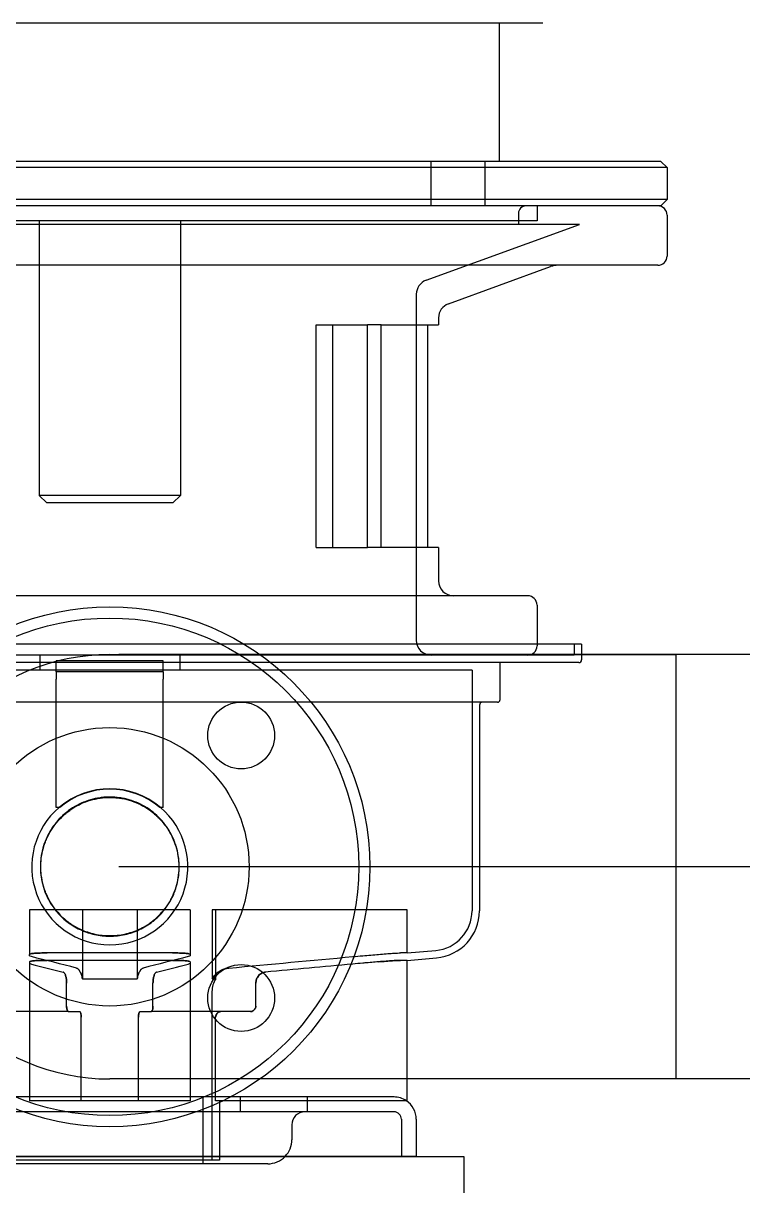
# Model space of a CAD drawing. Extents: x -32000 to 416743, y -254124 to 144214.
# Drawn here: x 255771.7 to 255965.4, y 74421.9 to 74735 of the extents above; entities that cross this region are included whole.
import ezdxf

# ---------------------------------------------------------------- set-up
doc = ezdxf.new("R2010")
doc.units = 0
doc.header["$LTSCALE"] = 10
doc.layers.add('XFM1Q40$0$COL', color=1, linetype='Continuous')
doc.layers.add('XFM1Q40$0$M-EQPM-MAU', color=22, linetype='Continuous')

# ---------------------------------------------------------------- blocks, each defined once
blk = doc.blocks.new('XFM1Q40$0$A$C6DF15AF1')
at = {"layer": 'XFM1Q40$0$M-EQPM-MAU', "extrusion": (-1.22465e-16, -1, 0)}
for p, q in [((13620.472, -13833.019, 3.078), (13620.472, -13803.019, 3.078)), ((13621.333, -13833.019, 3.078), (13621.333, -13803.019, 3.078)), ((13618.702, -13832.769, 3.078), (13618.702, -13803.269, 3.078)), ((13620.302, -13832.849, 3.078), (13620.302, -13803.188, 3.078)), ((13621.502, -13832.849, 3.078), (13621.502, -13803.188, 3.078)), ((13608.002, -13830.644, 3.078), (13608.002, -13805.394, 3.078)), ((13608.202, -13830.519, 3.078), (13608.202, -13805.519, 3.078)), ((13608.502, -13830.719, 3.078), (13608.502, -13805.319, 3.078)), ((13619.802, -13830.665, 3.078), (13619.802, -13805.373, 3.078)), ((13619.902, -13829.519, 3.078), (13619.902, -13806.519, 3.078)), ((13625.222, -13829.678, 3.078), (13625.222, -13806.36, 3.078)), ((13609.802, -13829.269, 3.078), (13609.802, -13806.769, 3.078)), ((13606.932, -13828.459, 3.078), (13606.932, -13807.579, 3.078)), ((13607.802, -13827.769, 3.078), (13607.802, -13808.269, 3.078)), ((13594.702, -13826.269, 3.078), (13594.702, -13809.769, 3.078)), ((13595.902, -13825.669, 3.078), (13595.902, -13810.369, 3.078)), ((13596.302, -13815.868, 3.078), (13596.302, -13810.677, 3.078)), ((13594.502, -13822.269, 3.078), (13594.502, -13813.769, 3.078)), ((13598.602, -13815.859, 3.078), (13598.602, -13814.228, 3.078)), ((13594.602, -13820.969, 3.078), (13594.602, -13815.069, 3.078)), ((13596.302, -13815.859, 3.078), (13596.202, -13815.859, 3.078)), ((13596.202, -13816.178, 3.078), (13596.202, -13815.859, 3.078)), ((13599.943, -13815.859, 3.078), (13596.302, -13815.859, 3.078)), ((13596.302, -13820.169, 3.078), (13596.302, -13815.868, 3.078)), ((13598.602, -13816.907, 3.078), (13598.602, -13815.859, 3.078)), ((13601.342, -13815.859, 3.078), (13600.143, -13815.859, 3.078)), ((13601.342, -13816.332, 3.078), (13601.342, -13815.859, 3.078)), ((13596.202, -13816.332, 3.078), (13596.202, -13816.178, 3.078)), ((13608.202, -13816.135, 3.078), (13607.802, -13816.135, 3.078)), ((13612.302, -13816.32, 3.078), (13612.504, -13816.119, 3.078)), ((13612.504, -13819.919, 3.078), (13612.504, -13816.119, 3.078)), ((13619.902, -13816.119, 3.078), (13612.504, -13816.119, 3.078)), ((13596.202, -13819.705, 3.078), (13596.202, -13816.332, 3.078)), ((13599.982, -13819.705, 3.078), (13599.982, -13816.332, 3.078)), ((13600.183, -13819.705, 3.078), (13600.183, -13816.332, 3.078)), ((13601.342, -13819.705, 3.078), (13601.342, -13816.332, 3.078)), ((13612.302, -13819.717, 3.078), (13612.302, -13816.32, 3.078)), ((13598.752, -13816.856, 3.078), (13599.366, -13816.856, 3.078)), ((13604.102, -13816.674, 3.078), (13604.102, -13816.579, 3.078)), ((13604.102, -13816.579, 3.078), (13607.552, -13816.579, 3.078)), ((13607.752, -13816.579, 3.078), (13607.552, -13816.579, 3.078)), ((13607.752, -13819.459, 3.078), (13607.752, -13816.579, 3.078)), ((13607.752, -13816.579, 3.078), (13608.002, -13816.579, 3.078)), ((13608.052, -13819.459, 3.078), (13608.052, -13816.579, 3.078)), ((13598.602, -13816.907, 3.078), (13598.602, -13817.199, 3.078)), ((13596.202, -13817.25, 3.078), (13598.452, -13817.25, 3.078)), ((13599.483, -13817.285, 3.078), (13599.483, -13818.753, 3.078)), ((13601.342, -13817.285, 3.078), (13599.483, -13817.285, 3.078)), ((13601.342, -13818.753, 3.078), (13599.483, -13818.753, 3.078)), ((13596.202, -13818.787, 3.078), (13598.452, -13818.787, 3.078)), ((13598.602, -13818.839, 3.078), (13598.602, -13819.13, 3.078)), ((13598.602, -13820.179, 3.078), (13598.602, -13819.13, 3.078)), ((13598.752, -13819.181, 3.078), (13599.366, -13819.181, 3.078)), ((13604.102, -13819.459, 3.078), (13604.102, -13819.364, 3.078)), ((13604.102, -13819.459, 3.078), (13607.552, -13819.459, 3.078)), ((13607.752, -13819.459, 3.078), (13607.552, -13819.459, 3.078)), ((13607.752, -13819.459, 3.078), (13608.002, -13819.459, 3.078)), ((13596.202, -13819.859, 3.078), (13596.202, -13819.705, 3.078)), ((13596.202, -13820.179, 3.078), (13596.202, -13819.859, 3.078)), ((13601.342, -13820.179, 3.078), (13601.342, -13819.705, 3.078)), ((13608.202, -13819.903, 3.078), (13607.802, -13819.903, 3.078)), ((13612.302, -13819.717, 3.078), (13612.504, -13819.919, 3.078)), ((13619.902, -13819.919, 3.078), (13612.504, -13819.919, 3.078)), ((13596.302, -13820.179, 3.078), (13596.202, -13820.179, 3.078)), ((13596.302, -13825.36, 3.078), (13596.302, -13820.169, 3.078)), ((13599.943, -13820.179, 3.078), (13596.302, -13820.179, 3.078)), ((13598.602, -13821.809, 3.078), (13598.602, -13820.179, 3.078)), ((13601.342, -13820.179, 3.078), (13600.143, -13820.179, 3.078)), ((13596.302, -13820.519, 3.078), (13594.502, -13820.519, 3.078)), ((13599.141, -13820.769, 3.078), (13594.602, -13820.769, 3.078)), ((13596.202, -13824.558, 3.078), (13596.202, -13820.867, 3.078)), ((13596.202, -13820.867, 3.078), (13596.302, -13820.867, 3.078)), ((13596.302, -13820.867, 3.078), (13598.452, -13820.867, 3.078)), ((13601.342, -13820.772, 3.078), (13599.483, -13820.772, 3.078)), ((13599.483, -13820.772, 3.078), (13599.483, -13820.869, 3.078)), ((13599.483, -13820.869, 3.078), (13601.342, -13820.869, 3.078)), ((13601.342, -13824.558, 3.078), (13601.342, -13820.772, 3.078)), ((13596.202, -13820.969, 3.078), (13594.602, -13820.969, 3.078)), ((13595.902, -13821.538, 3.078), (13596.302, -13821.538, 3.078)), ((13598.752, -13821.95, 3.078), (13599.366, -13821.95, 3.078)), ((13595.552, -13822.919, 3.078), (13595.152, -13822.919, 3.078)), ((13595.902, -13823.338, 3.078), (13596.302, -13823.338, 3.078)), ((13611.102, -13823.573, 3.078), (13611.102, -13824.954, 3.078)), ((13611.102, -13823.573, 3.078), (13617.102, -13823.573, 3.078)), ((13617.102, -13823.573, 3.078), (13617.102, -13824.954, 3.078)), ((13611.102, -13824.025, 3.078), (13617.102, -13824.025, 3.078)), ((13596.202, -13824.831, 3.078), (13596.202, -13824.558, 3.078)), ((13601.342, -13824.831, 3.078), (13601.342, -13824.558, 3.078)), ((13596.202, -13825.255, 3.078), (13596.202, -13824.831, 3.078)), ((13601.342, -13825.255, 3.078), (13601.342, -13824.831, 3.078)), ((13611.102, -13824.954, 3.078), (13617.102, -13824.954, 3.078)), ((13611.102, -13825.321, 3.078), (13611.102, -13824.954, 3.078)), ((13617.102, -13825.321, 3.078), (13617.102, -13824.954, 3.078)), ((13596.202, -13825.785, 3.078), (13596.202, -13825.255, 3.078)), ((13601.342, -13825.841, 3.078), (13601.342, -13825.255, 3.078)), ((13611.102, -13826.869, 3.078), (13611.102, -13825.321, 3.078)), ((13611.102, -13825.321, 3.078), (13617.102, -13825.321, 3.078)), ((13617.102, -13825.321, 3.078), (13617.102, -13826.869, 3.078)), ((13596.302, -13825.669, 3.078), (13596.302, -13825.36, 3.078)), ((13595.702, -13825.869, 3.078), (13594.702, -13825.869, 3.078)), ((13596.202, -13825.841, 3.078), (13596.202, -13825.785, 3.078)), ((13596.202, -13826.021, 3.078), (13596.202, -13825.841, 3.078)), ((13599.982, -13826.021, 3.078), (13599.982, -13825.841, 3.078)), ((13600.183, -13826.021, 3.078), (13600.183, -13825.841, 3.078)), ((13601.342, -13826.021, 3.078), (13601.342, -13825.841, 3.078)), ((13595.702, -13826.269, 3.078), (13594.702, -13826.269, 3.078)), ((13596.202, -13826.021, 3.078), (13599.982, -13826.021, 3.078)), ((13599.982, -13826.021, 3.078), (13600.051, -13826.809, 3.078)), ((13600.183, -13826.021, 3.078), (13601.342, -13826.021, 3.078)), ((13600.183, -13826.021, 3.078), (13600.25, -13826.792, 3.078)), ((13617.922, -13826.269, 3.078), (13608.602, -13826.269, 3.078)), ((13617.102, -13826.569, 3.078), (13611.102, -13826.569, 3.078)), ((13618.298, -13826.532, 3.078), (13619.802, -13830.665, 3.078)), ((13611.102, -13826.869, 3.078), (13610.202, -13826.869, 3.078)), ((13617.289, -13826.869, 3.078), (13617.102, -13826.869, 3.078)), ((13621.502, -13826.663, 3.078), (13620.302, -13826.663, 3.078)), ((13617.665, -13827.132, 3.078), (13618.666, -13829.882, 3.078)), ((13607.802, -13827.769, 3.078), (13601.316, -13827.769, 3.078)), ((13606.857, -13827.969, 3.078), (13601.316, -13827.969, 3.078)), ((13621.502, -13828.113, 3.078), (13620.302, -13828.113, 3.078)), ((13608.002, -13828.519, 3.078), (13606.992, -13828.519, 3.078)), ((13625.222, -13828.499, 3.078), (13621.502, -13828.499, 3.078)), ((13620.102, -13829.019, 3.078), (13619.802, -13829.019, 3.078)), ((13608.502, -13829.519, 3.078), (13608.452, -13829.519, 3.078)), ((13609.552, -13829.519, 3.078), (13608.502, -13829.519, 3.078)), ((13620.302, -13829.519, 3.078), (13619.902, -13829.519, 3.078)), ((13608.502, -13830.519, 3.078), (13608.202, -13830.519, 3.078)), ((13608.502, -13830.719, 3.078), (13608.077, -13830.719, 3.078)), ((13620.052, -13833.019, 3.078), (13618.952, -13833.019, 3.078)), ((13620.302, -13832.849, 3.078), (13620.472, -13833.019, 3.078)), ((13621.333, -13833.019, 3.078), (13620.472, -13833.019, 3.078)), ((13621.502, -13832.849, 3.078), (13621.333, -13833.019, 3.078))]:
    blk.add_line(p, q, dxfattribs=at)
at = {"layer": 'XFM1Q40$0$M-EQPM-MAU'}
for p, q in [((13596.787, -13833.259, 3.078), (13596.787, -13818.019, 3.078)), ((13608.217, -13818.019, 3.078), (13608.217, -13833.259, 3.078)), ((13596.787, -13917.304, 3.078), (13596.787, -13818.259, 3.078)), ((13602.502, -13917.304, 3.078), (13602.502, -13818.259, 3.078)), ((13608.217, -13917.304, 3.078), (13608.217, -13818.259, 3.078)), ((13608.217, -13833.259, 3.078), (13596.787, -13833.259, 3.078))]:
    blk.add_line(p, q, dxfattribs=at)
at = {"layer": 'XFM1Q40$0$M-EQPM-MAU', "elevation": 3.078}
blk.add_lwpolyline([(13593.102, -13808.494), (13594.702, -13808.494), (13594.702, -13827.544), (13593.102, -13827.544)], close=True, dxfattribs=at)
at = {"layer": 'XFM1Q40$0$M-EQPM-MAU'}
for centre, radius in [((13602.502, -13818.019, 3.078), 7), ((13602.502, -13818.019, 3.078), 6.7), ((13602.502, -13818.019, 3.078), 3.75), ((13598.967, -13821.554, 3.078), 0.9), ((13606.038, -13821.554, 3.078), 0.9)]:
    blk.add_circle(centre, radius, dxfattribs=at)
for centre, radius, start, end in [((13602.502, -13818.019, 3.078), 5.715, 0, 180), ((13602.502, -13818.019, 3.078), 2.101, 40.3896, 319.6104), ((13602.502, -13818.019, 3.078), 2.101, 319.6104, 40.3896), ((13602.502, -13818.019, 3.078), 2.09, 319.9493, 40.0507), ((13599.141, -13821.404, 3.078), 0.635, 57.4072, 90), ((13595.152, -13822.269, 3.078), 0.65, 180, 226.1869), ((13595.152, -13822.269, 3.078), 0.65, 226.1869, 270), ((13595.552, -13823.269, 3.078), 0.35, 0, 90), ((13595.702, -13825.669, 3.078), 0.2, 270, 0), ((13595.702, -13825.669, 3.078), 0.6, 326.4427, 0), ((13595.702, -13825.669, 3.078), 0.6, 270, 326.4427), ((13608.602, -13826.669, 3.078), 0.4, 90, 180), ((13617.922, -13826.669, 3.078), 0.4, 20, 90), ((13601.316, -13826.699, 3.078), 1.27, 185, 270), ((13601.316, -13826.699, 3.078), 1.07, 185, 270), ((13610.202, -13827.269, 3.078), 0.4, 90, 180), ((13617.289, -13827.269, 3.078), 0.4, 20, 90), ((13606.857, -13828.044, 3.078), 0.075, 0, 90), ((13606.992, -13828.459, 3.078), 0.06, 180, 270), ((13620.102, -13829.219, 3.078), 0.2, 0, 90), ((13608.452, -13829.269, 3.078), 0.25, 180, 270), ((13609.552, -13829.269, 3.078), 0.25, 270, 0), ((13618.102, -13830.087, 3.078), 0.6, 0, 20), ((13608.077, -13830.644, 3.078), 0.075, 180, 270), ((13618.952, -13832.769, 3.078), 0.25, 180, 270), ((13620.052, -13832.769, 3.078), 0.25, 270, 0)]:
    blk.add_arc(centre, radius, start, end, dxfattribs=at)
for points in [[(13599.883, -13815.907, 3.078), (13599.81, -13816.192, 3.078), (13599.737, -13816.477, 3.078), (13599.665, -13816.762, 3.078)], [(13599.774, -13817.12, 3.078), (13599.877, -13816.716, 3.078), (13599.98, -13816.311, 3.078), (13600.084, -13815.907, 3.078)], [(13599.907, -13815.859, 3.078), (13599.899, -13815.859, 3.078), (13599.891, -13815.875, 3.078), (13599.883, -13815.907, 3.078)], [(13600.084, -13815.907, 3.078), (13600.092, -13815.875, 3.078), (13600.1, -13815.859, 3.078), (13600.108, -13815.859, 3.078)], [(13600.084, -13820.13, 3.078), (13599.98, -13819.726, 3.078), (13599.877, -13819.322, 3.078), (13599.774, -13818.917, 3.078)], [(13599.665, -13819.275, 3.078), (13599.737, -13819.56, 3.078), (13599.81, -13819.845, 3.078), (13599.883, -13820.13, 3.078)], [(13599.883, -13820.13, 3.078), (13599.891, -13820.163, 3.078), (13599.899, -13820.179, 3.078), (13599.907, -13820.179, 3.078)], [(13600.108, -13820.179, 3.078), (13600.1, -13820.179, 3.078), (13600.092, -13820.163, 3.078), (13600.084, -13820.13, 3.078)], [(13599.774, -13821.225, 3.078), (13599.877, -13822.336, 3.078), (13599.98, -13823.447, 3.078), (13600.084, -13824.558, 3.078)], [(13599.883, -13824.558, 3.078), (13599.81, -13823.774, 3.078), (13599.737, -13822.991, 3.078), (13599.665, -13822.208, 3.078)], [(13599.907, -13824.831, 3.078), (13599.899, -13824.737, 3.078), (13599.891, -13824.646, 3.078), (13599.883, -13824.558, 3.078)], [(13600.084, -13824.558, 3.078), (13600.092, -13824.646, 3.078), (13600.1, -13824.737, 3.078), (13600.108, -13824.831, 3.078)], [(13600.108, -13824.831, 3.078), (13600.12, -13824.972, 3.078), (13600.131, -13825.114, 3.078), (13600.143, -13825.255, 3.078)]]:
    blk.add_open_spline(points, degree=3, dxfattribs=at)
for points, knots in [([(13599.982, -13816.332, 3.078), (13599.982, -13816.265, 3.078), (13599.981, -13816.202, 3.078), (13599.977, -13816.085, 3.078), (13599.975, -13816.034, 3.078), (13599.969, -13815.97, 3.078), (13599.967, -13815.951, 3.078), (13599.963, -13815.918, 3.078), (13599.961, -13815.904, 3.078), (13599.954, -13815.87, 3.078), (13599.948, -13815.859, 3.078), (13599.943, -13815.859, 3.078)], [0.000000202, 0.000000202, 0.000000202, 0.000000202, 0.002031605, 0.002031605, 0.004063009, 0.004063009, 0.005078711, 0.005078711, 0.006094412, 0.006094412, 0.008125816, 0.008125816, 0.008125816, 0.008125816]), ([(13599.943, -13815.859, 3.078), (13599.948, -13815.859, 3.078), (13599.954, -13815.87, 3.078), (13599.963, -13815.916, 3.078), (13599.968, -13815.949, 3.078), (13599.975, -13816.035, 3.078), (13599.977, -13816.085, 3.078), (13599.981, -13816.202, 3.078), (13599.982, -13816.265, 3.078), (13599.982, -13816.332, 3.078)], [0.000000198, 0.000000198, 0.000000198, 0.000000198, 0.002031508, 0.002031508, 0.004062818, 0.004062818, 0.006094128, 0.006094128, 0.008125438, 0.008125438, 0.008125438, 0.008125438]), ([(13600.108, -13815.859, 3.078), (13600.115, -13815.859, 3.078), (13600.122, -13815.859, 3.078), (13600.13, -13815.859, 3.078), (13600.134, -13815.859, 3.078), (13600.139, -13815.859, 3.078), (13600.143, -13815.859, 3.078)], [0.009149063, 0.009149063, 0.009149063, 0.009149063, 0.011757361, 0.011757361, 0.011757361, 0.013400314, 0.013400314, 0.013400314, 0.013400314]), ([(13600.183, -13816.332, 3.078), (13600.183, -13816.265, 3.078), (13600.182, -13816.202, 3.078), (13600.178, -13816.085, 3.078), (13600.175, -13816.034, 3.078), (13600.17, -13815.97, 3.078), (13600.168, -13815.951, 3.078), (13600.164, -13815.918, 3.078), (13600.162, -13815.904, 3.078), (13600.154, -13815.87, 3.078), (13600.149, -13815.859, 3.078), (13600.143, -13815.859, 3.078)], [0.000000202, 0.000000202, 0.000000202, 0.000000202, 0.002031605, 0.002031605, 0.004063009, 0.004063009, 0.005078711, 0.005078711, 0.006094412, 0.006094412, 0.008125816, 0.008125816, 0.008125816, 0.008125816]), ([(13600.143, -13815.859, 3.078), (13600.149, -13815.859, 3.078), (13600.154, -13815.87, 3.078), (13600.164, -13815.916, 3.078), (13600.168, -13815.949, 3.078), (13600.175, -13816.035, 3.078), (13600.178, -13816.085, 3.078), (13600.182, -13816.202, 3.078), (13600.183, -13816.265, 3.078), (13600.183, -13816.332, 3.078)], [0.000000198, 0.000000198, 0.000000198, 0.000000198, 0.002031508, 0.002031508, 0.004062818, 0.004062818, 0.006094128, 0.006094128, 0.008125438, 0.008125438, 0.008125438, 0.008125438]), ([(13601.316, -13819.467, 3.078), (13601.454, -13819.579, 3.078), (13601.604, -13819.669, 3.078), (13601.807, -13819.755, 3.078), (13601.848, -13819.771, 3.078), (13601.932, -13819.8, 3.078), (13601.974, -13819.812, 3.078), (13602.102, -13819.846, 3.078), (13602.188, -13819.863, 3.078), (13602.319, -13819.879, 3.078), (13602.363, -13819.883, 3.078), (13602.451, -13819.887, 3.078), (13602.496, -13819.888, 3.078), (13602.629, -13819.885, 3.078), (13602.716, -13819.877, 3.078), (13602.89, -13819.849, 3.078), (13602.975, -13819.829, 3.078), (13603.102, -13819.79, 3.078), (13603.144, -13819.775, 3.078), (13603.226, -13819.743, 3.078), (13603.267, -13819.726, 3.078), (13603.386, -13819.67, 3.078), (13603.462, -13819.627, 3.078), (13603.609, -13819.531, 3.078), (13603.68, -13819.477, 3.078), (13603.812, -13819.361, 3.078), (13603.873, -13819.299, 3.078), (13603.959, -13819.199, 3.078), (13603.986, -13819.165, 3.078), (13604.039, -13819.094, 3.078), (13604.064, -13819.058, 3.078), (13604.183, -13818.871, 3.078), (13604.255, -13818.712, 3.078), (13604.318, -13818.5, 3.078), (13604.329, -13818.457, 3.078), (13604.347, -13818.37, 3.078), (13604.355, -13818.327, 3.078), (13604.374, -13818.196, 3.078), (13604.38, -13818.108, 3.078), (13604.38, -13817.977, 3.078), (13604.379, -13817.932, 3.078), (13604.373, -13817.844, 3.078), (13604.368, -13817.8, 3.078), (13604.349, -13817.668, 3.078), (13604.331, -13817.582, 3.078), (13604.281, -13817.414, 3.078), (13604.251, -13817.331, 3.078), (13604.178, -13817.17, 3.078), (13604.136, -13817.092, 3.078), (13604.042, -13816.945, 3.078), (13603.99, -13816.874, 3.078), (13603.904, -13816.774, 3.078), (13603.874, -13816.741, 3.078), (13603.812, -13816.678, 3.078), (13603.78, -13816.648, 3.078), (13603.681, -13816.561, 3.078), (13603.611, -13816.508, 3.078), (13603.502, -13816.436, 3.078), (13603.464, -13816.413, 3.078), (13603.387, -13816.37, 3.078), (13603.348, -13816.349, 3.078), (13603.148, -13816.255, 3.078), (13602.981, -13816.203, 3.078), (13602.762, -13816.167, 3.078), (13602.718, -13816.162, 3.078), (13602.63, -13816.154, 3.078), (13602.586, -13816.151, 3.078), (13602.454, -13816.149, 3.078), (13602.366, -13816.153, 3.078), (13602.235, -13816.168, 3.078), (13602.191, -13816.175, 3.078), (13602.104, -13816.192, 3.078), (13602.061, -13816.202, 3.078), (13601.933, -13816.236, 3.078), (13601.85, -13816.264, 3.078), (13601.688, -13816.332, 3.078), (13601.61, -13816.372, 3.078), (13601.457, -13816.463, 3.078), (13601.385, -13816.514, 3.078), (13601.316, -13816.57, 3.078)], [0.00000025, 0.00000025, 0.00000025, 0.00000025, 0.00526723, 0.00526723, 0.00658397, 0.00658397, 0.00790072, 0.00790072, 0.0105342, 0.0105342, 0.01185095, 0.01185095, 0.01316769, 0.01316769, 0.01580118, 0.01580118, 0.01843466, 0.01843466, 0.01975141, 0.01975141, 0.02106815, 0.02106815, 0.02370164, 0.02370164, 0.02633513, 0.02633513, 0.02896861, 0.02896861, 0.03028536, 0.03028536, 0.0316021, 0.0316021, 0.03686907, 0.03686907, 0.03818582, 0.03818582, 0.03950256, 0.03950256, 0.04213605, 0.04213605, 0.04345279, 0.04345279, 0.04476954, 0.04476954, 0.04740302, 0.04740302, 0.05003651, 0.05003651, 0.05267, 0.05267, 0.05530348, 0.05530348, 0.05662023, 0.05662023, 0.05793697, 0.05793697, 0.06057046, 0.06057046, 0.0618872, 0.0618872, 0.06320394, 0.06320394, 0.06847092, 0.06847092, 0.06978766, 0.06978766, 0.07110441, 0.07110441, 0.07373789, 0.07373789, 0.07505464, 0.07505464, 0.07637138, 0.07637138, 0.07900487, 0.07900487, 0.08163835, 0.08163835, 0.08427184, 0.08427184, 0.08427184, 0.08427184]), ([(13601.316, -13816.584, 3.078), (13601.453, -13816.472, 3.078), (13601.602, -13816.381, 3.078), (13601.804, -13816.295, 3.078), (13601.845, -13816.279, 3.078), (13601.928, -13816.25, 3.078), (13601.971, -13816.237, 3.078), (13602.097, -13816.203, 3.078), (13602.183, -13816.186, 3.078), (13602.314, -13816.17, 3.078), (13602.357, -13816.166, 3.078), (13602.445, -13816.161, 3.078), (13602.49, -13816.16, 3.078), (13602.622, -13816.162, 3.078), (13602.71, -13816.17, 3.078), (13602.882, -13816.197, 3.078), (13602.968, -13816.217, 3.078), (13603.094, -13816.256, 3.078), (13603.136, -13816.27, 3.078), (13603.218, -13816.302, 3.078), (13603.259, -13816.319, 3.078), (13603.377, -13816.375, 3.078), (13603.453, -13816.417, 3.078), (13603.6, -13816.513, 3.078), (13603.671, -13816.567, 3.078), (13603.802, -13816.682, 3.078), (13603.864, -13816.744, 3.078), (13603.949, -13816.843, 3.078), (13603.976, -13816.877, 3.078), (13604.029, -13816.947, 3.078), (13604.054, -13816.984, 3.078), (13604.173, -13817.169, 3.078), (13604.245, -13817.328, 3.078), (13604.307, -13817.539, 3.078), (13604.318, -13817.582, 3.078), (13604.337, -13817.668, 3.078), (13604.345, -13817.712, 3.078), (13604.363, -13817.842, 3.078), (13604.37, -13817.929, 3.078), (13604.37, -13818.061, 3.078), (13604.368, -13818.105, 3.078), (13604.362, -13818.193, 3.078), (13604.357, -13818.237, 3.078), (13604.339, -13818.368, 3.078), (13604.32, -13818.453, 3.078), (13604.271, -13818.621, 3.078), (13604.241, -13818.703, 3.078), (13604.167, -13818.865, 3.078), (13604.126, -13818.941, 3.078), (13604.032, -13819.089, 3.078), (13603.98, -13819.159, 3.078), (13603.894, -13819.258, 3.078), (13603.864, -13819.291, 3.078), (13603.802, -13819.354, 3.078), (13603.77, -13819.384, 3.078), (13603.672, -13819.47, 3.078), (13603.602, -13819.523, 3.078), (13603.493, -13819.594, 3.078), (13603.455, -13819.617, 3.078), (13603.379, -13819.66, 3.078), (13603.339, -13819.68, 3.078), (13603.14, -13819.774, 3.078), (13602.973, -13819.825, 3.078), (13602.755, -13819.86, 3.078), (13602.711, -13819.866, 3.078), (13602.623, -13819.873, 3.078), (13602.579, -13819.876, 3.078), (13602.448, -13819.878, 3.078), (13602.361, -13819.873, 3.078), (13602.186, -13819.852, 3.078), (13602.099, -13819.835, 3.078), (13601.929, -13819.789, 3.078), (13601.847, -13819.761, 3.078), (13601.726, -13819.709, 3.078), (13601.686, -13819.691, 3.078), (13601.608, -13819.651, 3.078), (13601.57, -13819.629, 3.078), (13601.456, -13819.56, 3.078), (13601.384, -13819.51, 3.078), (13601.316, -13819.454, 3.078)], [0.00000026, 0.00000026, 0.00000026, 0.00000026, 0.00524865, 0.00524865, 0.00656074, 0.00656074, 0.00787284, 0.00787284, 0.01049704, 0.01049704, 0.01180913, 0.01180913, 0.01312123, 0.01312123, 0.01574543, 0.01574543, 0.01836962, 0.01836962, 0.01968172, 0.01968172, 0.02099382, 0.02099382, 0.02361801, 0.02361801, 0.02624221, 0.02624221, 0.0288664, 0.0288664, 0.0301785, 0.0301785, 0.0314906, 0.0314906, 0.03673899, 0.03673899, 0.03805108, 0.03805108, 0.03936318, 0.03936318, 0.04198738, 0.04198738, 0.04329947, 0.04329947, 0.04461157, 0.04461157, 0.04723577, 0.04723577, 0.04985996, 0.04985996, 0.05248416, 0.05248416, 0.05510835, 0.05510835, 0.05642045, 0.05642045, 0.05773254, 0.05773254, 0.06035674, 0.06035674, 0.06166884, 0.06166884, 0.06298093, 0.06298093, 0.06822932, 0.06822932, 0.06954142, 0.06954142, 0.07085352, 0.07085352, 0.07347771, 0.07347771, 0.07610191, 0.07610191, 0.0787261, 0.0787261, 0.0800382, 0.0800382, 0.0813503, 0.0813503, 0.08397449, 0.08397449, 0.08397449, 0.08397449]), ([(13598.752, -13816.856, 3.078), (13598.742, -13816.856, 3.078), (13598.733, -13816.856, 3.078), (13598.713, -13816.858, 3.078), (13598.704, -13816.859, 3.078), (13598.686, -13816.861, 3.078), (13598.677, -13816.863, 3.078), (13598.661, -13816.866, 3.078), (13598.653, -13816.869, 3.078), (13598.632, -13816.876, 3.078), (13598.621, -13816.881, 3.078), (13598.606, -13816.894, 3.078), (13598.602, -13816.901, 3.078), (13598.602, -13816.907, 3.078)], [0.000000197, 0.000000197, 0.000000197, 0.000000197, 0.000293659, 0.000293659, 0.000587121, 0.000587121, 0.000880584, 0.000880584, 0.001174046, 0.001174046, 0.00176097, 0.00176097, 0.002347894, 0.002347894, 0.002347894, 0.002347894]), ([(13598.602, -13816.907, 3.078), (13598.602, -13816.904, 3.078), (13598.603, -13816.901, 3.078), (13598.607, -13816.894, 3.078), (13598.61, -13816.891, 3.078), (13598.617, -13816.885, 3.078), (13598.622, -13816.882, 3.078), (13598.633, -13816.876, 3.078), (13598.639, -13816.873, 3.078), (13598.66, -13816.866, 3.078), (13598.677, -13816.862, 3.078), (13598.713, -13816.857, 3.078), (13598.733, -13816.856, 3.078), (13598.752, -13816.856, 3.078)], [0.00234805, 0.00234805, 0.00234805, 0.00234805, 0.00264127, 0.00264127, 0.002934489, 0.002934489, 0.003227709, 0.003227709, 0.003520928, 0.003520928, 0.004107367, 0.004107367, 0.004693806, 0.004693806, 0.004693806, 0.004693806]), ([(13599.665, -13816.762, 3.078), (13599.663, -13816.768, 3.078), (13599.66, -13816.775, 3.078), (13599.65, -13816.787, 3.078), (13599.643, -13816.793, 3.078), (13599.627, -13816.804, 3.078), (13599.617, -13816.81, 3.078), (13599.595, -13816.82, 3.078), (13599.582, -13816.825, 3.078), (13599.555, -13816.833, 3.078), (13599.54, -13816.837, 3.078), (13599.509, -13816.844, 3.078), (13599.492, -13816.847, 3.078), (13599.457, -13816.851, 3.078), (13599.44, -13816.853, 3.078), (13599.403, -13816.855, 3.078), (13599.384, -13816.856, 3.078), (13599.366, -13816.856, 3.078)], [0.000002276, 0.000002276, 0.000002276, 0.000002276, 0.000556029, 0.000556029, 0.001109782, 0.001109782, 0.001663534, 0.001663534, 0.002217287, 0.002217287, 0.00277104, 0.00277104, 0.003324792, 0.003324792, 0.003878545, 0.003878545, 0.004432298, 0.004432298, 0.004432298, 0.004432298]), ([(13599.366, -13816.856, 3.078), (13599.384, -13816.856, 3.078), (13599.403, -13816.855, 3.078), (13599.439, -13816.853, 3.078), (13599.457, -13816.851, 3.078), (13599.492, -13816.847, 3.078), (13599.508, -13816.844, 3.078), (13599.54, -13816.837, 3.078), (13599.555, -13816.833, 3.078), (13599.582, -13816.825, 3.078), (13599.594, -13816.82, 3.078), (13599.617, -13816.81, 3.078), (13599.627, -13816.804, 3.078), (13599.643, -13816.793, 3.078), (13599.649, -13816.787, 3.078), (13599.66, -13816.775, 3.078), (13599.663, -13816.768, 3.078), (13599.665, -13816.762, 3.078)], [0.000000197, 0.000000197, 0.000000197, 0.000000197, 0.000553939, 0.000553939, 0.00110768, 0.00110768, 0.001661422, 0.001661422, 0.002215164, 0.002215164, 0.002768905, 0.002768905, 0.003322647, 0.003322647, 0.003876389, 0.003876389, 0.00443013, 0.00443013, 0.00443013, 0.00443013]), ([(13601.316, -13816.57, 3.078), (13601.208, -13816.658, 3.078), (13601.112, -13816.756, 3.078), (13600.985, -13816.92, 3.078), (13600.945, -13816.977, 3.078), (13600.873, -13817.095, 3.078), (13600.841, -13817.155, 3.078), (13600.783, -13817.28, 3.078), (13600.757, -13817.343, 3.078), (13600.724, -13817.442, 3.078), (13600.714, -13817.475, 3.078), (13600.695, -13817.541, 3.078), (13600.687, -13817.575, 3.078), (13600.65, -13817.742, 3.078), (13600.635, -13817.879, 3.078), (13600.635, -13818.052, 3.078), (13600.636, -13818.087, 3.078), (13600.639, -13818.157, 3.078), (13600.642, -13818.191, 3.078), (13600.653, -13818.294, 3.078), (13600.665, -13818.362, 3.078), (13600.694, -13818.496, 3.078), (13600.712, -13818.562, 3.078), (13600.746, -13818.66, 3.078), (13600.758, -13818.692, 3.078), (13600.783, -13818.756, 3.078), (13600.797, -13818.788, 3.078), (13600.869, -13818.943, 3.078), (13600.94, -13819.06, 3.078), (13601.047, -13819.198, 3.078), (13601.069, -13819.225, 3.078), (13601.115, -13819.277, 3.078), (13601.138, -13819.302, 3.078), (13601.211, -13819.377, 3.078), (13601.262, -13819.424, 3.078), (13601.316, -13819.467, 3.078)], [0.00000025, 0.00000025, 0.00000025, 0.00000025, 0.00412717, 0.00412717, 0.00619063, 0.00619063, 0.00825409, 0.00825409, 0.01031755, 0.01031755, 0.01134928, 0.01134928, 0.01238101, 0.01238101, 0.01650792, 0.01650792, 0.01753965, 0.01753965, 0.01857138, 0.01857138, 0.02063484, 0.02063484, 0.0226983, 0.0226983, 0.02373003, 0.02373003, 0.02476176, 0.02476176, 0.02888867, 0.02888867, 0.0299204, 0.0299204, 0.03095213, 0.03095213, 0.03301559, 0.03301559, 0.03301559, 0.03301559]), ([(13601.316, -13816.584, 3.078), (13601.209, -13816.671, 3.078), (13601.115, -13816.769, 3.078), (13601.011, -13816.904, 3.078), (13600.991, -13816.932, 3.078), (13600.952, -13816.988, 3.078), (13600.933, -13817.017, 3.078), (13600.88, -13817.105, 3.078), (13600.849, -13817.165, 3.078), (13600.792, -13817.287, 3.078), (13600.767, -13817.35, 3.078), (13600.735, -13817.446, 3.078), (13600.725, -13817.479, 3.078), (13600.707, -13817.545, 3.078), (13600.698, -13817.578, 3.078), (13600.662, -13817.745, 3.078), (13600.647, -13817.88, 3.078), (13600.647, -13818.05, 3.078), (13600.648, -13818.084, 3.078), (13600.652, -13818.153, 3.078), (13600.654, -13818.187, 3.078), (13600.665, -13818.29, 3.078), (13600.676, -13818.357, 3.078), (13600.705, -13818.49, 3.078), (13600.723, -13818.555, 3.078), (13600.766, -13818.684, 3.078), (13600.791, -13818.748, 3.078), (13600.877, -13818.933, 3.078), (13600.946, -13819.049, 3.078), (13601.071, -13819.212, 3.078), (13601.116, -13819.264, 3.078), (13601.212, -13819.363, 3.078), (13601.263, -13819.41, 3.078), (13601.316, -13819.454, 3.078)], [0.00000025, 0.00000025, 0.00000025, 0.00000025, 0.00408585, 0.00408585, 0.00510725, 0.00510725, 0.00612865, 0.00612865, 0.00817144, 0.00817144, 0.01021424, 0.01021424, 0.01123564, 0.01123564, 0.01225704, 0.01225704, 0.01634263, 0.01634263, 0.01736403, 0.01736403, 0.01838543, 0.01838543, 0.02042822, 0.02042822, 0.02247102, 0.02247102, 0.02451382, 0.02451382, 0.02859941, 0.02859941, 0.03064221, 0.03064221, 0.032685, 0.032685, 0.032685, 0.032685]), ([(13608.002, -13816.579, 3.078), (13608.002, -13816.579, 3.078), (13608.007, -13816.579, 3.078), (13608.025, -13816.579, 3.078), (13608.038, -13816.579, 3.078), (13608.052, -13816.579, 3.078)], [0.0007946848, 0.0007946848, 0.0007946848, 0.0007946848, 0.0012562467, 0.0012562467, 0.0017178085, 0.0017178085, 0.0017178085, 0.0017178085]), ([(13599.774, -13817.12, 3.078), (13599.77, -13817.137, 3.078), (13599.76, -13817.153, 3.078), (13599.73, -13817.184, 3.078), (13599.71, -13817.2, 3.078), (13599.66, -13817.228, 3.078), (13599.63, -13817.241, 3.078), (13599.562, -13817.265, 3.078), (13599.525, -13817.276, 3.078), (13599.483, -13817.285, 3.078)], [0.000002273, 0.000002273, 0.000002273, 0.000002273, 0.001449016, 0.001449016, 0.002895758, 0.002895758, 0.0043425, 0.0043425, 0.005789242, 0.005789242, 0.005789242, 0.005789242]), ([(13599.483, -13817.285, 3.078), (13599.525, -13817.276, 3.078), (13599.562, -13817.265, 3.078), (13599.629, -13817.241, 3.078), (13599.659, -13817.228, 3.078), (13599.709, -13817.2, 3.078), (13599.73, -13817.185, 3.078), (13599.76, -13817.153, 3.078), (13599.77, -13817.137, 3.078), (13599.774, -13817.12, 3.078)], [0.000000388, 0.000000388, 0.000000388, 0.000000388, 0.001447104, 0.001447104, 0.00289382, 0.00289382, 0.004340536, 0.004340536, 0.005787251, 0.005787251, 0.005787251, 0.005787251]), ([(13598.602, -13817.199, 3.078), (13598.602, -13817.202, 3.078), (13598.601, -13817.206, 3.078), (13598.598, -13817.212, 3.078), (13598.595, -13817.215, 3.078), (13598.587, -13817.222, 3.078), (13598.583, -13817.225, 3.078), (13598.572, -13817.23, 3.078), (13598.566, -13817.233, 3.078), (13598.545, -13817.24, 3.078), (13598.528, -13817.244, 3.078), (13598.492, -13817.249, 3.078), (13598.472, -13817.25, 3.078), (13598.452, -13817.25, 3.078)], [0.001341133, 0.001341133, 0.001341133, 0.001341133, 0.00163457, 0.00163457, 0.001928006, 0.001928006, 0.002221442, 0.002221442, 0.002514878, 0.002514878, 0.00310175, 0.00310175, 0.003688623, 0.003688623, 0.003688623, 0.003688623]), ([(13598.452, -13817.25, 3.078), (13598.462, -13817.25, 3.078), (13598.472, -13817.25, 3.078), (13598.491, -13817.249, 3.078), (13598.501, -13817.248, 3.078), (13598.519, -13817.245, 3.078), (13598.528, -13817.243, 3.078), (13598.544, -13817.24, 3.078), (13598.552, -13817.237, 3.078), (13598.572, -13817.23, 3.078), (13598.584, -13817.225, 3.078), (13598.598, -13817.212, 3.078), (13598.602, -13817.205, 3.078), (13598.602, -13817.199, 3.078)], [0.000000197, 0.000000197, 0.000000197, 0.000000197, 0.000293878, 0.000293878, 0.000587558, 0.000587558, 0.000881238, 0.000881238, 0.001174919, 0.001174919, 0.00176228, 0.00176228, 0.002349641, 0.002349641, 0.002349641, 0.002349641]), ([(13599.483, -13818.753, 3.078), (13599.525, -13818.762, 3.078), (13599.562, -13818.772, 3.078), (13599.629, -13818.796, 3.078), (13599.659, -13818.809, 3.078), (13599.709, -13818.838, 3.078), (13599.73, -13818.853, 3.078), (13599.76, -13818.884, 3.078), (13599.77, -13818.901, 3.078), (13599.774, -13818.917, 3.078)], [0.000000388, 0.000000388, 0.000000388, 0.000000388, 0.001447104, 0.001447104, 0.00289382, 0.00289382, 0.004340536, 0.004340536, 0.005787251, 0.005787251, 0.005787251, 0.005787251]), ([(13599.774, -13818.917, 3.078), (13599.77, -13818.901, 3.078), (13599.76, -13818.884, 3.078), (13599.73, -13818.853, 3.078), (13599.71, -13818.838, 3.078), (13599.66, -13818.809, 3.078), (13599.63, -13818.796, 3.078), (13599.562, -13818.772, 3.078), (13599.525, -13818.762, 3.078), (13599.483, -13818.753, 3.078)], [0.000002273, 0.000002273, 0.000002273, 0.000002273, 0.001449016, 0.001449016, 0.002895758, 0.002895758, 0.0043425, 0.0043425, 0.005789242, 0.005789242, 0.005789242, 0.005789242]), ([(13598.452, -13818.787, 3.078), (13598.462, -13818.787, 3.078), (13598.472, -13818.787, 3.078), (13598.491, -13818.789, 3.078), (13598.501, -13818.79, 3.078), (13598.519, -13818.792, 3.078), (13598.528, -13818.794, 3.078), (13598.544, -13818.798, 3.078), (13598.552, -13818.8, 3.078), (13598.572, -13818.807, 3.078), (13598.584, -13818.813, 3.078), (13598.598, -13818.825, 3.078), (13598.602, -13818.832, 3.078), (13598.602, -13818.839, 3.078)], [0.000000197, 0.000000197, 0.000000197, 0.000000197, 0.000293878, 0.000293878, 0.000587558, 0.000587558, 0.000881238, 0.000881238, 0.001174919, 0.001174919, 0.00176228, 0.00176228, 0.002349641, 0.002349641, 0.002349641, 0.002349641]), ([(13598.602, -13818.839, 3.078), (13598.602, -13818.835, 3.078), (13598.601, -13818.832, 3.078), (13598.598, -13818.825, 3.078), (13598.595, -13818.822, 3.078), (13598.587, -13818.816, 3.078), (13598.583, -13818.813, 3.078), (13598.572, -13818.807, 3.078), (13598.566, -13818.805, 3.078), (13598.545, -13818.797, 3.078), (13598.528, -13818.794, 3.078), (13598.492, -13818.788, 3.078), (13598.472, -13818.787, 3.078), (13598.452, -13818.787, 3.078)], [0.001341133, 0.001341133, 0.001341133, 0.001341133, 0.00163457, 0.00163457, 0.001928006, 0.001928006, 0.002221442, 0.002221442, 0.002514878, 0.002514878, 0.00310175, 0.00310175, 0.003688623, 0.003688623, 0.003688623, 0.003688623]), ([(13598.752, -13819.181, 3.078), (13598.742, -13819.181, 3.078), (13598.733, -13819.181, 3.078), (13598.713, -13819.18, 3.078), (13598.704, -13819.179, 3.078), (13598.686, -13819.176, 3.078), (13598.677, -13819.175, 3.078), (13598.661, -13819.171, 3.078), (13598.653, -13819.169, 3.078), (13598.632, -13819.162, 3.078), (13598.621, -13819.156, 3.078), (13598.606, -13819.143, 3.078), (13598.602, -13819.137, 3.078), (13598.602, -13819.13, 3.078)], [0.000000197, 0.000000197, 0.000000197, 0.000000197, 0.000293659, 0.000293659, 0.000587121, 0.000587121, 0.000880584, 0.000880584, 0.001174046, 0.001174046, 0.00176097, 0.00176097, 0.002347894, 0.002347894, 0.002347894, 0.002347894]), ([(13598.602, -13819.13, 3.078), (13598.602, -13819.133, 3.078), (13598.603, -13819.137, 3.078), (13598.607, -13819.143, 3.078), (13598.61, -13819.147, 3.078), (13598.617, -13819.153, 3.078), (13598.622, -13819.156, 3.078), (13598.633, -13819.161, 3.078), (13598.639, -13819.164, 3.078), (13598.66, -13819.171, 3.078), (13598.677, -13819.175, 3.078), (13598.713, -13819.18, 3.078), (13598.733, -13819.181, 3.078), (13598.752, -13819.181, 3.078)], [0.00234805, 0.00234805, 0.00234805, 0.00234805, 0.00264127, 0.00264127, 0.002934489, 0.002934489, 0.003227709, 0.003227709, 0.003520928, 0.003520928, 0.004107367, 0.004107367, 0.004693806, 0.004693806, 0.004693806, 0.004693806]), ([(13599.366, -13819.181, 3.078), (13599.384, -13819.181, 3.078), (13599.403, -13819.182, 3.078), (13599.439, -13819.184, 3.078), (13599.457, -13819.186, 3.078), (13599.492, -13819.191, 3.078), (13599.508, -13819.194, 3.078), (13599.54, -13819.2, 3.078), (13599.555, -13819.204, 3.078), (13599.582, -13819.213, 3.078), (13599.594, -13819.217, 3.078), (13599.617, -13819.228, 3.078), (13599.627, -13819.233, 3.078), (13599.643, -13819.244, 3.078), (13599.649, -13819.25, 3.078), (13599.66, -13819.263, 3.078), (13599.663, -13819.269, 3.078), (13599.665, -13819.275, 3.078)], [0.000000197, 0.000000197, 0.000000197, 0.000000197, 0.000553939, 0.000553939, 0.00110768, 0.00110768, 0.001661422, 0.001661422, 0.002215164, 0.002215164, 0.002768905, 0.002768905, 0.003322647, 0.003322647, 0.003876389, 0.003876389, 0.00443013, 0.00443013, 0.00443013, 0.00443013]), ([(13599.665, -13819.275, 3.078), (13599.663, -13819.269, 3.078), (13599.66, -13819.263, 3.078), (13599.65, -13819.25, 3.078), (13599.643, -13819.244, 3.078), (13599.627, -13819.233, 3.078), (13599.617, -13819.228, 3.078), (13599.595, -13819.218, 3.078), (13599.582, -13819.213, 3.078), (13599.555, -13819.204, 3.078), (13599.54, -13819.2, 3.078), (13599.509, -13819.194, 3.078), (13599.492, -13819.191, 3.078), (13599.457, -13819.186, 3.078), (13599.44, -13819.184, 3.078), (13599.403, -13819.182, 3.078), (13599.384, -13819.181, 3.078), (13599.366, -13819.181, 3.078)], [0.000002276, 0.000002276, 0.000002276, 0.000002276, 0.000556029, 0.000556029, 0.001109782, 0.001109782, 0.001663534, 0.001663534, 0.002217287, 0.002217287, 0.00277104, 0.00277104, 0.003324792, 0.003324792, 0.003878545, 0.003878545, 0.004432298, 0.004432298, 0.004432298, 0.004432298]), ([(13608.002, -13819.459, 3.078), (13608.002, -13819.459, 3.078), (13608.007, -13819.459, 3.078), (13608.025, -13819.459, 3.078), (13608.038, -13819.459, 3.078), (13608.052, -13819.459, 3.078)], [0.0007946848, 0.0007946848, 0.0007946848, 0.0007946848, 0.0012562467, 0.0012562467, 0.0017178085, 0.0017178085, 0.0017178085, 0.0017178085]), ([(13599.943, -13820.179, 3.078), (13599.948, -13820.179, 3.078), (13599.954, -13820.167, 3.078), (13599.963, -13820.122, 3.078), (13599.968, -13820.089, 3.078), (13599.975, -13820.003, 3.078), (13599.977, -13819.952, 3.078), (13599.981, -13819.835, 3.078), (13599.982, -13819.772, 3.078), (13599.982, -13819.705, 3.078)], [0.000000198, 0.000000198, 0.000000198, 0.000000198, 0.002031508, 0.002031508, 0.004062818, 0.004062818, 0.006094128, 0.006094128, 0.008125438, 0.008125438, 0.008125438, 0.008125438]), ([(13599.982, -13819.705, 3.078), (13599.982, -13819.772, 3.078), (13599.981, -13819.835, 3.078), (13599.977, -13819.952, 3.078), (13599.975, -13820.003, 3.078), (13599.969, -13820.067, 3.078), (13599.967, -13820.086, 3.078), (13599.963, -13820.119, 3.078), (13599.961, -13820.133, 3.078), (13599.954, -13820.167, 3.078), (13599.948, -13820.179, 3.078), (13599.943, -13820.179, 3.078)], [0.000000202, 0.000000202, 0.000000202, 0.000000202, 0.002031605, 0.002031605, 0.004063009, 0.004063009, 0.005078711, 0.005078711, 0.006094412, 0.006094412, 0.008125816, 0.008125816, 0.008125816, 0.008125816]), ([(13600.143, -13820.179, 3.078), (13600.149, -13820.179, 3.078), (13600.154, -13820.167, 3.078), (13600.164, -13820.122, 3.078), (13600.168, -13820.089, 3.078), (13600.175, -13820.003, 3.078), (13600.178, -13819.952, 3.078), (13600.182, -13819.835, 3.078), (13600.183, -13819.772, 3.078), (13600.183, -13819.705, 3.078)], [0.000000198, 0.000000198, 0.000000198, 0.000000198, 0.002031508, 0.002031508, 0.004062818, 0.004062818, 0.006094128, 0.006094128, 0.008125438, 0.008125438, 0.008125438, 0.008125438]), ([(13600.183, -13819.705, 3.078), (13600.183, -13819.772, 3.078), (13600.182, -13819.835, 3.078), (13600.178, -13819.952, 3.078), (13600.175, -13820.003, 3.078), (13600.17, -13820.067, 3.078), (13600.168, -13820.086, 3.078), (13600.164, -13820.119, 3.078), (13600.162, -13820.133, 3.078), (13600.154, -13820.167, 3.078), (13600.149, -13820.179, 3.078), (13600.143, -13820.179, 3.078)], [0.000000202, 0.000000202, 0.000000202, 0.000000202, 0.002031605, 0.002031605, 0.004063009, 0.004063009, 0.005078711, 0.005078711, 0.006094412, 0.006094412, 0.008125816, 0.008125816, 0.008125816, 0.008125816]), ([(13600.143, -13820.179, 3.078), (13600.139, -13820.179, 3.078), (13600.134, -13820.179, 3.078), (13600.13, -13820.179, 3.078), (13600.122, -13820.179, 3.078), (13600.115, -13820.179, 3.078), (13600.108, -13820.179, 3.078)], [0.010114408, 0.010114408, 0.010114408, 0.010114408, 0.01175736, 0.01175736, 0.01175736, 0.014365659, 0.014365659, 0.014365659, 0.014365659]), ([(13598.452, -13820.867, 3.078), (13598.462, -13820.867, 3.078), (13598.472, -13820.868, 3.078), (13598.491, -13820.871, 3.078), (13598.501, -13820.874, 3.078), (13598.519, -13820.881, 3.078), (13598.528, -13820.886, 3.078), (13598.544, -13820.896, 3.078), (13598.552, -13820.902, 3.078), (13598.572, -13820.921, 3.078), (13598.584, -13820.937, 3.078), (13598.598, -13820.971, 3.078), (13598.602, -13820.99, 3.078), (13598.602, -13821.008, 3.078)], [0.000000197, 0.000000197, 0.000000197, 0.000000197, 0.000293878, 0.000293878, 0.000587558, 0.000587558, 0.000881238, 0.000881238, 0.001174919, 0.001174919, 0.00176228, 0.00176228, 0.002349641, 0.002349641, 0.002349641, 0.002349641]), ([(13598.602, -13821.008, 3.078), (13598.602, -13820.999, 3.078), (13598.601, -13820.99, 3.078), (13598.598, -13820.972, 3.078), (13598.595, -13820.963, 3.078), (13598.587, -13820.946, 3.078), (13598.583, -13820.937, 3.078), (13598.572, -13820.922, 3.078), (13598.566, -13820.915, 3.078), (13598.545, -13820.895, 3.078), (13598.528, -13820.885, 3.078), (13598.492, -13820.87, 3.078), (13598.472, -13820.867, 3.078), (13598.452, -13820.867, 3.078)], [0.001341133, 0.001341133, 0.001341133, 0.001341133, 0.00163457, 0.00163457, 0.001928006, 0.001928006, 0.002221442, 0.002221442, 0.002514878, 0.002514878, 0.00310175, 0.00310175, 0.003688623, 0.003688623, 0.003688623, 0.003688623]), ([(13599.483, -13820.772, 3.078), (13599.525, -13820.797, 3.078), (13599.562, -13820.826, 3.078), (13599.629, -13820.891, 3.078), (13599.659, -13820.928, 3.078), (13599.709, -13821.006, 3.078), (13599.73, -13821.047, 3.078), (13599.76, -13821.134, 3.078), (13599.77, -13821.179, 3.078), (13599.774, -13821.225, 3.078)], [0.000000388, 0.000000388, 0.000000388, 0.000000388, 0.001447104, 0.001447104, 0.00289382, 0.00289382, 0.004340536, 0.004340536, 0.005787251, 0.005787251, 0.005787251, 0.005787251]), ([(13599.774, -13821.225, 3.078), (13599.77, -13821.179, 3.078), (13599.76, -13821.134, 3.078), (13599.73, -13821.048, 3.078), (13599.71, -13821.006, 3.078), (13599.66, -13820.928, 3.078), (13599.63, -13820.892, 3.078), (13599.562, -13820.826, 3.078), (13599.525, -13820.797, 3.078), (13599.483, -13820.772, 3.078)], [0.000002273, 0.000002273, 0.000002273, 0.000002273, 0.001449016, 0.001449016, 0.002895758, 0.002895758, 0.0043425, 0.0043425, 0.005789242, 0.005789242, 0.005789242, 0.005789242]), ([(13598.752, -13821.95, 3.078), (13598.742, -13821.95, 3.078), (13598.733, -13821.949, 3.078), (13598.713, -13821.946, 3.078), (13598.704, -13821.943, 3.078), (13598.686, -13821.936, 3.078), (13598.677, -13821.932, 3.078), (13598.661, -13821.921, 3.078), (13598.653, -13821.915, 3.078), (13598.632, -13821.896, 3.078), (13598.621, -13821.88, 3.078), (13598.606, -13821.846, 3.078), (13598.602, -13821.827, 3.078), (13598.602, -13821.809, 3.078)], [0.000000197, 0.000000197, 0.000000197, 0.000000197, 0.000293659, 0.000293659, 0.000587121, 0.000587121, 0.000880584, 0.000880584, 0.001174046, 0.001174046, 0.00176097, 0.00176097, 0.002347894, 0.002347894, 0.002347894, 0.002347894]), ([(13598.602, -13821.809, 3.078), (13598.602, -13821.818, 3.078), (13598.603, -13821.828, 3.078), (13598.607, -13821.846, 3.078), (13598.61, -13821.854, 3.078), (13598.617, -13821.872, 3.078), (13598.622, -13821.88, 3.078), (13598.633, -13821.895, 3.078), (13598.639, -13821.902, 3.078), (13598.66, -13821.922, 3.078), (13598.677, -13821.932, 3.078), (13598.713, -13821.947, 3.078), (13598.733, -13821.95, 3.078), (13598.752, -13821.95, 3.078)], [0.00234805, 0.00234805, 0.00234805, 0.00234805, 0.00264127, 0.00264127, 0.002934489, 0.002934489, 0.003227709, 0.003227709, 0.003520928, 0.003520928, 0.004107367, 0.004107367, 0.004693806, 0.004693806, 0.004693806, 0.004693806]), ([(13599.366, -13821.95, 3.078), (13599.384, -13821.95, 3.078), (13599.403, -13821.952, 3.078), (13599.439, -13821.958, 3.078), (13599.457, -13821.963, 3.078), (13599.492, -13821.976, 3.078), (13599.508, -13821.984, 3.078), (13599.54, -13822.002, 3.078), (13599.555, -13822.013, 3.078), (13599.582, -13822.036, 3.078), (13599.594, -13822.049, 3.078), (13599.617, -13822.077, 3.078), (13599.627, -13822.092, 3.078), (13599.643, -13822.123, 3.078), (13599.649, -13822.14, 3.078), (13599.66, -13822.173, 3.078), (13599.663, -13822.191, 3.078), (13599.665, -13822.208, 3.078)], [0.000000197, 0.000000197, 0.000000197, 0.000000197, 0.000553939, 0.000553939, 0.00110768, 0.00110768, 0.001661422, 0.001661422, 0.002215164, 0.002215164, 0.002768905, 0.002768905, 0.003322647, 0.003322647, 0.003876389, 0.003876389, 0.00443013, 0.00443013, 0.00443013, 0.00443013]), ([(13599.665, -13822.208, 3.078), (13599.663, -13822.191, 3.078), (13599.66, -13822.173, 3.078), (13599.65, -13822.14, 3.078), (13599.643, -13822.124, 3.078), (13599.627, -13822.092, 3.078), (13599.617, -13822.077, 3.078), (13599.595, -13822.05, 3.078), (13599.582, -13822.036, 3.078), (13599.555, -13822.013, 3.078), (13599.54, -13822.002, 3.078), (13599.509, -13821.984, 3.078), (13599.492, -13821.976, 3.078), (13599.457, -13821.963, 3.078), (13599.44, -13821.958, 3.078), (13599.403, -13821.952, 3.078), (13599.384, -13821.95, 3.078), (13599.366, -13821.95, 3.078)], [0.000002276, 0.000002276, 0.000002276, 0.000002276, 0.000556029, 0.000556029, 0.001109782, 0.001109782, 0.001663534, 0.001663534, 0.002217287, 0.002217287, 0.00277104, 0.00277104, 0.003324792, 0.003324792, 0.003878545, 0.003878545, 0.004432298, 0.004432298, 0.004432298, 0.004432298]), ([(13599.943, -13825.255, 3.078), (13599.932, -13825.131, 3.078), (13599.922, -13825.007, 3.078), (13599.911, -13824.884, 3.078), (13599.91, -13824.866, 3.078), (13599.909, -13824.849, 3.078), (13599.907, -13824.831, 3.078)], [0.006799957, 0.006799957, 0.006799957, 0.006799957, 0.010524391, 0.010524391, 0.010524391, 0.011051208, 0.011051208, 0.011051208, 0.011051208]), ([(13599.982, -13825.841, 3.078), (13599.982, -13825.827, 3.078), (13599.981, -13825.802, 3.078), (13599.977, -13825.73, 3.078), (13599.975, -13825.685, 3.078), (13599.969, -13825.605, 3.078), (13599.967, -13825.577, 3.078), (13599.963, -13825.518, 3.078), (13599.961, -13825.487, 3.078), (13599.954, -13825.39, 3.078), (13599.948, -13825.323, 3.078), (13599.943, -13825.255, 3.078)], [0.000000202, 0.000000202, 0.000000202, 0.000000202, 0.002031605, 0.002031605, 0.004063009, 0.004063009, 0.005078711, 0.005078711, 0.006094412, 0.006094412, 0.008125816, 0.008125816, 0.008125816, 0.008125816]), ([(13599.943, -13825.255, 3.078), (13599.948, -13825.323, 3.078), (13599.954, -13825.39, 3.078), (13599.963, -13825.519, 3.078), (13599.968, -13825.578, 3.078), (13599.975, -13825.685, 3.078), (13599.977, -13825.73, 3.078), (13599.981, -13825.802, 3.078), (13599.982, -13825.827, 3.078), (13599.982, -13825.841, 3.078)], [0.000000198, 0.000000198, 0.000000198, 0.000000198, 0.002031508, 0.002031508, 0.004062818, 0.004062818, 0.006094128, 0.006094128, 0.008125438, 0.008125438, 0.008125438, 0.008125438]), ([(13600.143, -13825.255, 3.078), (13600.149, -13825.323, 3.078), (13600.154, -13825.39, 3.078), (13600.164, -13825.519, 3.078), (13600.168, -13825.578, 3.078), (13600.175, -13825.685, 3.078), (13600.178, -13825.73, 3.078), (13600.182, -13825.802, 3.078), (13600.183, -13825.827, 3.078), (13600.183, -13825.841, 3.078)], [0.000000198, 0.000000198, 0.000000198, 0.000000198, 0.002031508, 0.002031508, 0.004062818, 0.004062818, 0.006094128, 0.006094128, 0.008125438, 0.008125438, 0.008125438, 0.008125438])]:
    blk.add_open_spline(points, degree=3, knots=knots, dxfattribs=at)
blk = doc.blocks.new('XFM1Q40$0$A$C400517eb')
at = {"layer": 'XFM1Q40$0$COL', "xscale": 10.00000000000001, "yscale": 10.00000000000001, "zscale": 10.00000000000001, "rotation": 90}
blk.add_blockref('XFM1Q40$0$A$C6DF15AF1', (147014.81, -51517.22), dxfattribs=at)
blk = doc.blocks.new('XFM1Q40')
blk.add_blockref('XFM1Q40$0$A$C400517eb', (-29400, -10000))

msp = doc.modelspace()

# ---------------------------------------------------------------- block references
msp.add_blockref('XFM1Q40', (0, 0))

doc.saveas('drawing.dxf')
